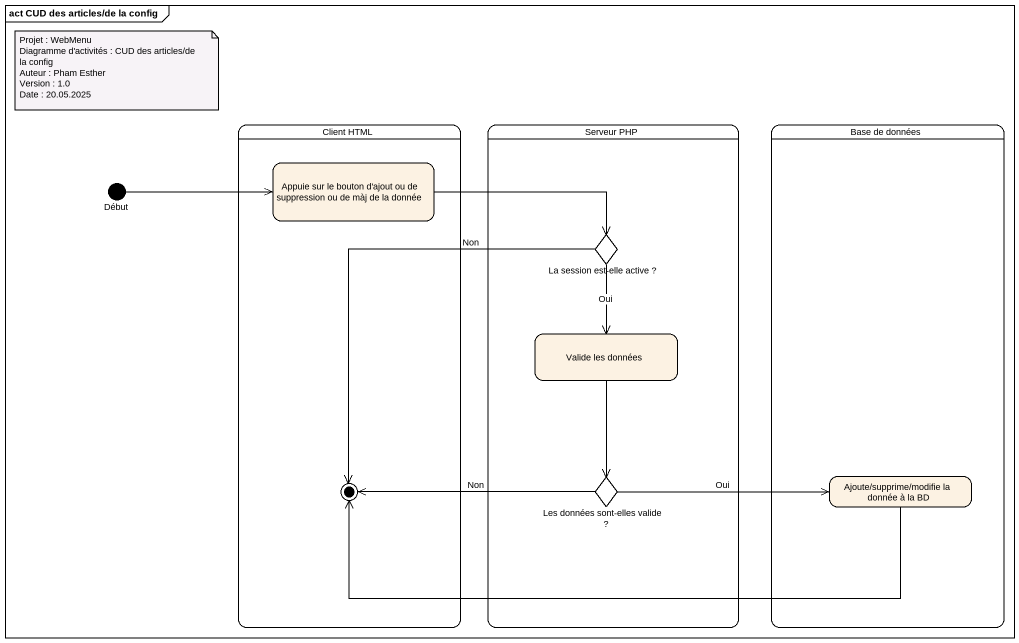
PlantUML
@startuml
mainframe act CUD des articles/de la config
hide empty description
state "Client HTML" as Client_HTML {
  state "Appuie sur le bouton d'ajout ou de suppression ou de màj de la donnée" as Appuie_sur_le_bouton_d
  state final1 <<end>>
}
state "Serveur PHP" as Serveur_PHP {
  state "La session est-elle active ?" as La_session_est_elle_active <<choice>>
  state "Valide les données" as Valide_les_données
  state "Les données sont-elles valide ?" as Les_données_sont_elles <<choice>>
}
state "Base de données" as Base_de_données {
  state "Ajoute/supprime/modifie la donnée à la BD" as Ajoute_supprime_modifie_la
}
state Début <<start>>
Début -right-> Appuie_sur_le_bouton_d
Appuie_sur_le_bouton_d -right-> La_session_est_elle_active
La_session_est_elle_active --> Valide_les_données : Oui
La_session_est_elle_active --> final1 : Non
Valide_les_données --> Les_données_sont_elles
Les_données_sont_elles -left-> final1 : Non
Les_données_sont_elles -right-> Ajoute_supprime_modifie_la : Oui
Ajoute_supprime_modifie_la -left-> final1
note as N1
  Projet : WebMenu
  Diagramme d'activités : CUD des articles/de la config
  Auteur : Pham Esther
  Version : 1.0
  Date : 20.05.2025
end note
@enduml
